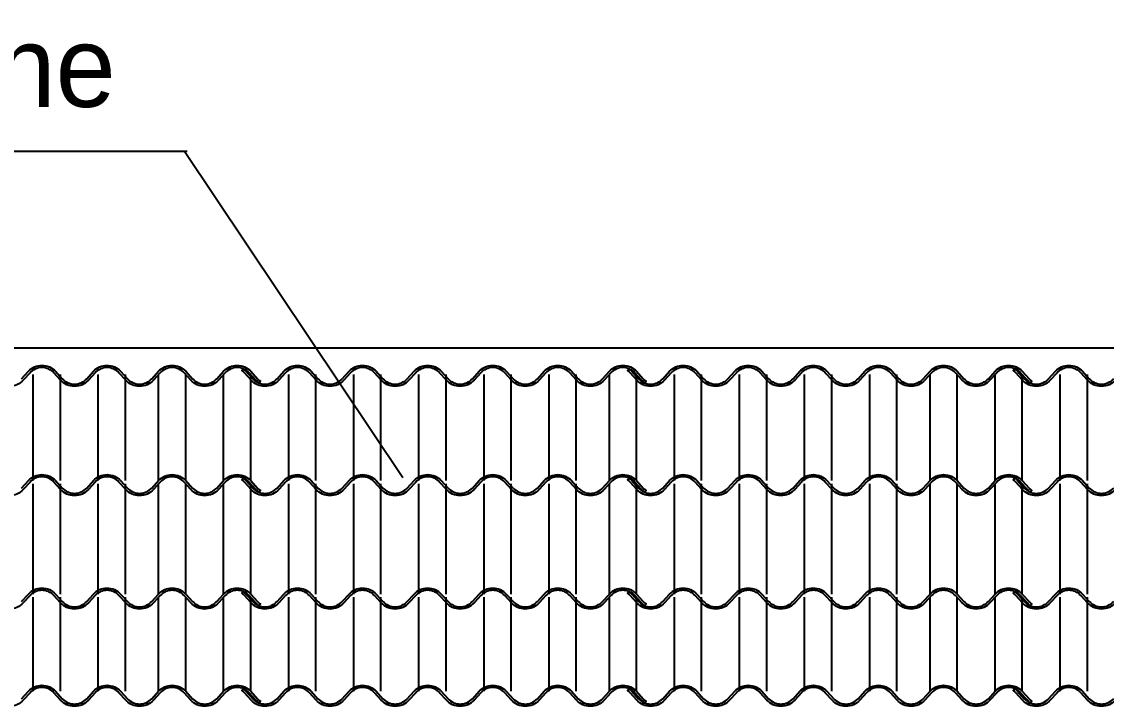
# Model space of a CAD drawing. Extents: x 2282.8 to 2294.5, y 7376.4 to 7380.1.
# Drawn here: x 2288.61 to 2291.559, y 7378.278 to 7380.14 of the extents above; entities that cross this region are included whole.
import ezdxf

# ---------------------------------------------------------------- set-up
doc = ezdxf.new("R2010")
doc.units = 0
doc.header["$MEASUREMENT"] = 0
doc.layers.add('fina', color=1, linetype='CONTINUOUS')
doc.layers.add('telhas', color=1, linetype='CONTINUOUS')
doc.styles.get("Standard").update_dxf_attribs({"font": 'stylu.ttf'})

msp = doc.modelspace()

# ---------------------------------------------------------------- linework, layer by layer
at = {"layer": 'fina'}
for p, q in [((2284.7158, 7379.7884), (2289.0597, 7379.7884)), ((2289.053, 7379.7884), (2289.6465, 7378.9006)), ((2294.4794, 7379.252), (2282.9186, 7379.252))]:
    msp.add_line(p, q, dxfattribs=at)
at = {"layer": 'telhas'}
for p, q in [((2288.6412, 7378.8922), (2288.6412, 7379.1805)), ((2288.715, 7378.8922), (2288.715, 7379.1805)), ((2288.8182, 7378.8922), (2288.8182, 7379.1805)), ((2288.892, 7378.8922), (2288.892, 7379.1805)), ((2288.982, 7378.8922), (2288.982, 7379.1805)), ((2289.0558, 7378.8922), (2289.0558, 7379.1805)), ((2289.159, 7378.8922), (2289.159, 7379.1805)), ((2289.2328, 7378.8922), (2289.2328, 7379.1805)), ((2289.336, 7378.8922), (2289.336, 7379.1805)), ((2289.4098, 7378.8922), (2289.4098, 7379.1805)), ((2289.513, 7378.8922), (2289.513, 7379.1805)), ((2289.5868, 7378.8922), (2289.5868, 7379.1805)), ((2289.69, 7378.8922), (2289.69, 7379.1805)), ((2289.7638, 7378.8922), (2289.7638, 7379.1805)), ((2289.867, 7378.8922), (2289.867, 7379.1805)), ((2289.9408, 7378.8922), (2289.9408, 7379.1805)), ((2290.044, 7378.8922), (2290.044, 7379.1805)), ((2290.1178, 7378.8922), (2290.1178, 7379.1805)), ((2290.2079, 7378.8922), (2290.2079, 7379.1805)), ((2290.2817, 7378.8922), (2290.2817, 7379.1805)), ((2290.3849, 7378.8922), (2290.3849, 7379.1805)), ((2290.4587, 7378.8922), (2290.4587, 7379.1805)), ((2290.5619, 7378.8922), (2290.5619, 7379.1805)), ((2290.6357, 7378.8922), (2290.6357, 7379.1805)), ((2290.7389, 7378.8922), (2290.7389, 7379.1805)), ((2290.8127, 7378.8922), (2290.8127, 7379.1805)), ((2290.9159, 7378.8922), (2290.9159, 7379.1805)), ((2290.9897, 7378.8922), (2290.9897, 7379.1805)), ((2291.0798, 7378.8922), (2291.0798, 7379.1805)), ((2291.1536, 7378.8922), (2291.1536, 7379.1805)), ((2291.2568, 7378.8922), (2291.2568, 7379.1805)), ((2291.3306, 7378.8922), (2291.3306, 7379.1805)), ((2291.4338, 7378.8922), (2291.4338, 7379.1805)), ((2291.5076, 7378.8922), (2291.5076, 7379.1805)), ((2288.6412, 7378.5837), (2288.6412, 7378.8833)), ((2288.715, 7378.5837), (2288.715, 7378.8833)), ((2288.8182, 7378.5837), (2288.8182, 7378.8833)), ((2288.892, 7378.5837), (2288.892, 7378.8833)), ((2288.982, 7378.5837), (2288.982, 7378.8833)), ((2289.0558, 7378.5837), (2289.0558, 7378.8833)), ((2289.159, 7378.5837), (2289.159, 7378.8833)), ((2289.2328, 7378.5837), (2289.2328, 7378.8833)), ((2289.336, 7378.5837), (2289.336, 7378.8833)), ((2289.4098, 7378.5837), (2289.4098, 7378.8833)), ((2289.513, 7378.5837), (2289.513, 7378.8833)), ((2289.5868, 7378.5837), (2289.5868, 7378.8833)), ((2289.69, 7378.5837), (2289.69, 7378.8833)), ((2289.7638, 7378.5837), (2289.7638, 7378.8833)), ((2289.867, 7378.5837), (2289.867, 7378.8833)), ((2289.9408, 7378.5837), (2289.9408, 7378.8833)), ((2290.044, 7378.5837), (2290.044, 7378.8833)), ((2290.1178, 7378.5837), (2290.1178, 7378.8833)), ((2290.2079, 7378.5837), (2290.2079, 7378.8833)), ((2290.2817, 7378.5837), (2290.2817, 7378.8833)), ((2290.3849, 7378.5837), (2290.3849, 7378.8833)), ((2290.4587, 7378.5837), (2290.4587, 7378.8833)), ((2290.5619, 7378.5837), (2290.5619, 7378.8833)), ((2290.6357, 7378.5837), (2290.6357, 7378.8833)), ((2290.7389, 7378.5837), (2290.7389, 7378.8833)), ((2290.8127, 7378.5837), (2290.8127, 7378.8833)), ((2290.9159, 7378.5837), (2290.9159, 7378.8833)), ((2290.9897, 7378.5837), (2290.9897, 7378.8833)), ((2291.0798, 7378.5837), (2291.0798, 7378.8833)), ((2291.1536, 7378.5837), (2291.1536, 7378.8833)), ((2291.2568, 7378.5837), (2291.2568, 7378.8833)), ((2291.3306, 7378.5837), (2291.3306, 7378.8833)), ((2291.4338, 7378.5837), (2291.4338, 7378.8833)), ((2291.5076, 7378.5837), (2291.5076, 7378.8833)), ((2288.6412, 7378.3192), (2288.6412, 7378.5748)), ((2288.715, 7378.3192), (2288.715, 7378.5748)), ((2288.8182, 7378.3192), (2288.8182, 7378.5748)), ((2288.892, 7378.3192), (2288.892, 7378.5748)), ((2288.982, 7378.3192), (2288.982, 7378.5748)), ((2289.0558, 7378.3192), (2289.0558, 7378.5748)), ((2289.159, 7378.3192), (2289.159, 7378.5748)), ((2289.2328, 7378.3192), (2289.2328, 7378.5748)), ((2289.336, 7378.3192), (2289.336, 7378.5748)), ((2289.4098, 7378.3192), (2289.4098, 7378.5748)), ((2289.513, 7378.3192), (2289.513, 7378.5748)), ((2289.5868, 7378.3192), (2289.5868, 7378.5748)), ((2289.69, 7378.3192), (2289.69, 7378.5748)), ((2289.7638, 7378.3192), (2289.7638, 7378.5748)), ((2289.867, 7378.3192), (2289.867, 7378.5748)), ((2289.9408, 7378.3192), (2289.9408, 7378.5748)), ((2290.044, 7378.3192), (2290.044, 7378.5748)), ((2290.1178, 7378.3192), (2290.1178, 7378.5748)), ((2290.2079, 7378.3192), (2290.2079, 7378.5748)), ((2290.2817, 7378.3192), (2290.2817, 7378.5748)), ((2290.3849, 7378.3192), (2290.3849, 7378.5748)), ((2290.4587, 7378.3192), (2290.4587, 7378.5748)), ((2290.5619, 7378.3192), (2290.5619, 7378.5748)), ((2290.6357, 7378.3192), (2290.6357, 7378.5748)), ((2290.7389, 7378.3192), (2290.7389, 7378.5748)), ((2290.8127, 7378.3192), (2290.8127, 7378.5748)), ((2290.9159, 7378.3192), (2290.9159, 7378.5748)), ((2290.9897, 7378.3192), (2290.9897, 7378.5748)), ((2291.0798, 7378.3192), (2291.0798, 7378.5748)), ((2291.1536, 7378.3192), (2291.1536, 7378.5748)), ((2291.2568, 7378.3192), (2291.2568, 7378.5748)), ((2291.3306, 7378.3192), (2291.3306, 7378.5748)), ((2291.4338, 7378.3192), (2291.4338, 7378.5748)), ((2291.5076, 7378.3192), (2291.5076, 7378.5748))]:
    msp.add_line(p, q, dxfattribs=at)
for points in [[(2288.6096, 7379.1692), (2288.628, 7379.1894, -0.210516), (2288.6649, 7379.2056, -0.210516), (2288.7018, 7379.1894), (2288.7202, 7379.1692, 0.210516), (2288.7534, 7379.1546, 0.210516), (2288.7866, 7379.1692), (2288.805, 7379.1894, -0.210516), (2288.8419, 7379.2056, -0.210516), (2288.8788, 7379.1894), (2288.8972, 7379.1692, 0.210516), (2288.9304, 7379.1546, 0.210516), (2288.9636, 7379.1692), (2288.982, 7379.1894, -0.210516), (2289.0189, 7379.2056, -0.210516), (2289.0558, 7379.1894), (2289.0742, 7379.1692, 0.210516), (2289.1074, 7379.1546, 0.210516), (2289.1406, 7379.1692), (2289.159, 7379.1894, -0.210516), (2289.1959, 7379.2056, -0.210516), (2289.2328, 7379.1894), (2289.2512, 7379.1692, 0.056934), (2289.2589, 7379.1625), (2289.2555, 7379.1576, -0.056934), (2289.2468, 7379.1652), (2289.2284, 7379.1853, 0.210516), (2289.1959, 7379.1996, 0.210516), (2289.1635, 7379.1853), (2289.1451, 7379.1652, -0.210516), (2289.1074, 7379.1486, -0.210516), (2289.0698, 7379.1652), (2289.0514, 7379.1853, 0.210516), (2289.0189, 7379.1996, 0.210516), (2288.9865, 7379.1853), (2288.9681, 7379.1652, -0.210516), (2288.9304, 7379.1486, -0.210516), (2288.8928, 7379.1652), (2288.8744, 7379.1853, 0.210516), (2288.8419, 7379.1996, 0.210516), (2288.8095, 7379.1853), (2288.7911, 7379.1652, -0.210516), (2288.7534, 7379.1486, -0.210516), (2288.7158, 7379.1652), (2288.6974, 7379.1853, 0.210516), (2288.6649, 7379.1996, 0.210516), (2288.6325, 7379.1853), (2288.6141, 7379.1652, -0.210516), (2288.5764, 7379.1486, -0.210516)], [(2291.5837, 7379.1652, -0.210516), (2291.546, 7379.1486, -0.210516), (2291.5084, 7379.1652), (2291.49, 7379.1853, 0.210516), (2291.4575, 7379.1996, 0.210516), (2291.4251, 7379.1853), (2291.4067, 7379.1652, -0.210516), (2291.369, 7379.1486, -0.210516), (2291.3314, 7379.1652), (2291.313, 7379.1853, 0.052993), (2291.306, 7379.1915), (2291.3095, 7379.1964, -0.052993), (2291.3174, 7379.1894), (2291.3358, 7379.1692, 0.210516), (2291.369, 7379.1546, 0.210516), (2291.4022, 7379.1692), (2291.4206, 7379.1894, -0.210516), (2291.4575, 7379.2056, -0.210516), (2291.4944, 7379.1894), (2291.5128, 7379.1692, 0.210516), (2291.546, 7379.1546, 0.210516), (2291.5792, 7379.1692)], [(2288.6096, 7378.8721), (2288.628, 7378.8922, -0.210516), (2288.6649, 7378.9085, -0.210516), (2288.7018, 7378.8922), (2288.7202, 7378.8721, 0.210516), (2288.7534, 7378.8575, 0.210516), (2288.7866, 7378.8721), (2288.805, 7378.8922, -0.210516), (2288.8419, 7378.9085, -0.210516), (2288.8788, 7378.8922), (2288.8972, 7378.8721, 0.210516), (2288.9304, 7378.8575, 0.210516), (2288.9636, 7378.8721), (2288.982, 7378.8922, -0.210516), (2289.0189, 7378.9085, -0.210516), (2289.0558, 7378.8922), (2289.0742, 7378.8721, 0.210516), (2289.1074, 7378.8575, 0.210516), (2289.1406, 7378.8721), (2289.159, 7378.8922, -0.210516), (2289.1959, 7378.9085, -0.210516), (2289.2328, 7378.8922), (2289.2512, 7378.8721, 0.056934), (2289.2589, 7378.8654), (2289.2555, 7378.8604, -0.056934), (2289.2468, 7378.868), (2289.2284, 7378.8882, 0.210516), (2289.1959, 7378.9025, 0.210516), (2289.1635, 7378.8882), (2289.1451, 7378.868, -0.210516), (2289.1074, 7378.8515, -0.210516), (2289.0698, 7378.868), (2289.0514, 7378.8882, 0.210516), (2289.0189, 7378.9025, 0.210516), (2288.9865, 7378.8882), (2288.9681, 7378.868, -0.210516), (2288.9304, 7378.8515, -0.210516), (2288.8928, 7378.868), (2288.8744, 7378.8882, 0.210516), (2288.8419, 7378.9025, 0.210516), (2288.8095, 7378.8882), (2288.7911, 7378.868, -0.210516), (2288.7534, 7378.8515, -0.210516), (2288.7158, 7378.868), (2288.6974, 7378.8882, 0.210516), (2288.6649, 7378.9025, 0.210516), (2288.6325, 7378.8882), (2288.6141, 7378.868, -0.210516), (2288.5764, 7378.8515, -0.210516)], [(2291.5837, 7378.868, -0.210516), (2291.546, 7378.8515, -0.210516), (2291.5084, 7378.868), (2291.49, 7378.8882, 0.210516), (2291.4575, 7378.9025, 0.210516), (2291.4251, 7378.8882), (2291.4067, 7378.868, -0.210516), (2291.369, 7378.8515, -0.210516), (2291.3314, 7378.868), (2291.313, 7378.8882, 0.052993), (2291.306, 7378.8943), (2291.3095, 7378.8992, -0.052993), (2291.3174, 7378.8922), (2291.3358, 7378.8721, 0.210516), (2291.369, 7378.8575, 0.210516), (2291.4022, 7378.8721), (2291.4206, 7378.8922, -0.210516), (2291.4575, 7378.9085, -0.210516), (2291.4944, 7378.8922), (2291.5128, 7378.8721, 0.210516), (2291.546, 7378.8575, 0.210516), (2291.5792, 7378.8721)], [(2288.6096, 7378.5636), (2288.628, 7378.5837, -0.210516), (2288.6649, 7378.6, -0.210516), (2288.7018, 7378.5837), (2288.7202, 7378.5636, 0.210516), (2288.7534, 7378.549, 0.210516), (2288.7866, 7378.5636), (2288.805, 7378.5837, -0.210516), (2288.8419, 7378.6, -0.210516), (2288.8788, 7378.5837), (2288.8972, 7378.5636, 0.210516), (2288.9304, 7378.549, 0.210516), (2288.9636, 7378.5636), (2288.982, 7378.5837, -0.210516), (2289.0189, 7378.6, -0.210516), (2289.0558, 7378.5837), (2289.0742, 7378.5636, 0.210516), (2289.1074, 7378.549, 0.210516), (2289.1406, 7378.5636), (2289.159, 7378.5837, -0.210516), (2289.1959, 7378.6, -0.210516), (2289.2328, 7378.5837), (2289.2512, 7378.5636, 0.056934), (2289.2589, 7378.5569), (2289.2555, 7378.552, -0.056934), (2289.2468, 7378.5596), (2289.2284, 7378.5797, 0.210516), (2289.1959, 7378.594, 0.210516), (2289.1635, 7378.5797), (2289.1451, 7378.5596, -0.210516), (2289.1074, 7378.543, -0.210516), (2289.0698, 7378.5596), (2289.0514, 7378.5797, 0.210516), (2289.0189, 7378.594, 0.210516), (2288.9865, 7378.5797), (2288.9681, 7378.5596, -0.210516), (2288.9304, 7378.543, -0.210516), (2288.8928, 7378.5596), (2288.8744, 7378.5797, 0.210516), (2288.8419, 7378.594, 0.210516), (2288.8095, 7378.5797), (2288.7911, 7378.5596, -0.210516), (2288.7534, 7378.543, -0.210516), (2288.7158, 7378.5596), (2288.6974, 7378.5797, 0.210516), (2288.6649, 7378.594, 0.210516), (2288.6325, 7378.5797), (2288.6141, 7378.5596, -0.210516), (2288.5764, 7378.543, -0.210516)], [(2291.5837, 7378.5596, -0.210516), (2291.546, 7378.543, -0.210516), (2291.5084, 7378.5596), (2291.49, 7378.5797, 0.210516), (2291.4575, 7378.594, 0.210516), (2291.4251, 7378.5797), (2291.4067, 7378.5596, -0.210516), (2291.369, 7378.543, -0.210516), (2291.3314, 7378.5596), (2291.313, 7378.5797, 0.052993), (2291.306, 7378.5858), (2291.3095, 7378.5907, -0.052993), (2291.3174, 7378.5837), (2291.3358, 7378.5636, 0.210516), (2291.369, 7378.549, 0.210516), (2291.4022, 7378.5636), (2291.4206, 7378.5837, -0.210516), (2291.4575, 7378.6, -0.210516), (2291.4944, 7378.5837), (2291.5128, 7378.5636, 0.210516), (2291.546, 7378.549, 0.210516), (2291.5792, 7378.5636)], [(2288.6096, 7378.2991), (2288.628, 7378.3192, -0.210516), (2288.6649, 7378.3355, -0.210516), (2288.7018, 7378.3192), (2288.7202, 7378.2991, 0.210516), (2288.7534, 7378.2845, 0.210516), (2288.7866, 7378.2991), (2288.805, 7378.3192, -0.210516), (2288.8419, 7378.3355, -0.210516), (2288.8788, 7378.3192), (2288.8972, 7378.2991, 0.210516), (2288.9304, 7378.2845, 0.210516), (2288.9636, 7378.2991), (2288.982, 7378.3192, -0.210516), (2289.0189, 7378.3355, -0.210516), (2289.0558, 7378.3192), (2289.0742, 7378.2991, 0.210516), (2289.1074, 7378.2845, 0.210516), (2289.1406, 7378.2991), (2289.159, 7378.3192, -0.210516), (2289.1959, 7378.3355, -0.210516), (2289.2328, 7378.3192), (2289.2512, 7378.2991, 0.056934), (2289.2589, 7378.2924), (2289.2555, 7378.2874, -0.056934), (2289.2468, 7378.295), (2289.2284, 7378.3152, 0.210516), (2289.1959, 7378.3295, 0.210516), (2289.1635, 7378.3152), (2289.1451, 7378.295, -0.210516), (2289.1074, 7378.2785, -0.210516), (2289.0698, 7378.295), (2289.0514, 7378.3152, 0.210516), (2289.0189, 7378.3295, 0.210516), (2288.9865, 7378.3152), (2288.9681, 7378.295, -0.210516), (2288.9304, 7378.2785, -0.210516), (2288.8928, 7378.295), (2288.8744, 7378.3152, 0.210516), (2288.8419, 7378.3295, 0.210516), (2288.8095, 7378.3152), (2288.7911, 7378.295, -0.210516), (2288.7534, 7378.2785, -0.210516), (2288.7158, 7378.295), (2288.6974, 7378.3152, 0.210516), (2288.6649, 7378.3295, 0.210516), (2288.6325, 7378.3152), (2288.6141, 7378.295, -0.210516), (2288.5764, 7378.2785, -0.210516)], [(2291.5837, 7378.295, -0.210516), (2291.546, 7378.2785, -0.210516), (2291.5084, 7378.295), (2291.49, 7378.3152, 0.210516), (2291.4575, 7378.3295, 0.210516), (2291.4251, 7378.3152), (2291.4067, 7378.295, -0.210516), (2291.369, 7378.2785, -0.210516), (2291.3314, 7378.295), (2291.313, 7378.3152, 0.052993), (2291.306, 7378.3213), (2291.3095, 7378.3262, -0.052993), (2291.3174, 7378.3192), (2291.3358, 7378.2991, 0.210516), (2291.369, 7378.2845, 0.210516), (2291.4022, 7378.2991), (2291.4206, 7378.3192, -0.210516), (2291.4575, 7378.3355, -0.210516), (2291.4944, 7378.3192), (2291.5128, 7378.2991, 0.210516), (2291.546, 7378.2845, 0.210516), (2291.5792, 7378.2991)]]:
    msp.add_lwpolyline(points, format="xyb", dxfattribs=at)
for points in [[(2290.2957, 7379.1652), (2290.2773, 7379.1853, 0.210516), (2290.2448, 7379.1996, 0.210516), (2290.2123, 7379.1853), (2290.1939, 7379.1652, -0.210516), (2290.1563, 7379.1486, -0.210516), (2290.1187, 7379.1652), (2290.1003, 7379.1853, 0.210516), (2290.0678, 7379.1996, 0.210516), (2290.0353, 7379.1853), (2290.0169, 7379.1652, -0.210516), (2289.9793, 7379.1486, -0.210516), (2289.9417, 7379.1652), (2289.9233, 7379.1853, 0.210516), (2289.8908, 7379.1996, 0.210516), (2289.8583, 7379.1853), (2289.8399, 7379.1652, -0.210516), (2289.8023, 7379.1486, -0.210516), (2289.7647, 7379.1652), (2289.7463, 7379.1853, 0.210516), (2289.7138, 7379.1996, 0.210516), (2289.6813, 7379.1853), (2289.6629, 7379.1652, -0.210516), (2289.6253, 7379.1486, -0.210516), (2289.5877, 7379.1652), (2289.5693, 7379.1853, 0.210516), (2289.5368, 7379.1996, 0.210516), (2289.5043, 7379.1853), (2289.4859, 7379.1652, -0.210516), (2289.4483, 7379.1486, -0.210516), (2289.4107, 7379.1652), (2289.3923, 7379.1853, 0.210516), (2289.3598, 7379.1996, 0.210516), (2289.3273, 7379.1853), (2289.3089, 7379.1652, -0.210516), (2289.2713, 7379.1486, -0.210516), (2289.2337, 7379.1652), (2289.2153, 7379.1853, 0.052993), (2289.2083, 7379.1915), (2289.2118, 7379.1964, -0.052993), (2289.2197, 7379.1894), (2289.2381, 7379.1692, 0.210516), (2289.2713, 7379.1546, 0.210516), (2289.3045, 7379.1692), (2289.3229, 7379.1894, -0.210516), (2289.3598, 7379.2056, -0.210516), (2289.3967, 7379.1894), (2289.4151, 7379.1692, 0.210516), (2289.4483, 7379.1546, 0.210516), (2289.4815, 7379.1692), (2289.4999, 7379.1894, -0.210516), (2289.5368, 7379.2056, -0.210516), (2289.5737, 7379.1894), (2289.5921, 7379.1692, 0.210516), (2289.6253, 7379.1546, 0.210516), (2289.6585, 7379.1692), (2289.6769, 7379.1894, -0.210516), (2289.7138, 7379.2056, -0.210516), (2289.7507, 7379.1894), (2289.7691, 7379.1692, 0.210516), (2289.8023, 7379.1546, 0.210516), (2289.8355, 7379.1692), (2289.8539, 7379.1894, -0.210516), (2289.8908, 7379.2056, -0.210516), (2289.9277, 7379.1894), (2289.9461, 7379.1692, 0.210516), (2289.9793, 7379.1546, 0.210516), (2290.0125, 7379.1692), (2290.0309, 7379.1894, -0.210516), (2290.0678, 7379.2056, -0.210516), (2290.1047, 7379.1894), (2290.1231, 7379.1692, 0.210516), (2290.1563, 7379.1546, 0.210516), (2290.1895, 7379.1692), (2290.2079, 7379.1894, -0.210516), (2290.2448, 7379.2056, -0.210516), (2290.2817, 7379.1894), (2290.3001, 7379.1692, 0.056934), (2290.3078, 7379.1625), (2290.3044, 7379.1576, -0.056934)], [(2291.3445, 7379.1652), (2291.3261, 7379.1853, 0.210516), (2291.2937, 7379.1996, 0.210516), (2291.2612, 7379.1853), (2291.2428, 7379.1652, -0.210516), (2291.2052, 7379.1486, -0.210516), (2291.1675, 7379.1652), (2291.1491, 7379.1853, 0.210516), (2291.1167, 7379.1996, 0.210516), (2291.0842, 7379.1853), (2291.0658, 7379.1652, -0.210516), (2291.0282, 7379.1486, -0.210516), (2290.9905, 7379.1652), (2290.9721, 7379.1853, 0.210516), (2290.9397, 7379.1996, 0.210516), (2290.9072, 7379.1853), (2290.8888, 7379.1652, -0.210516), (2290.8512, 7379.1486, -0.210516), (2290.8135, 7379.1652), (2290.7951, 7379.1853, 0.210516), (2290.7627, 7379.1996, 0.210516), (2290.7302, 7379.1853), (2290.7118, 7379.1652, -0.210516), (2290.6742, 7379.1486, -0.210516), (2290.6365, 7379.1652), (2290.6181, 7379.1853, 0.210516), (2290.5857, 7379.1996, 0.210516), (2290.5532, 7379.1853), (2290.5348, 7379.1652, -0.210516), (2290.4972, 7379.1486, -0.210516), (2290.4595, 7379.1652), (2290.4411, 7379.1853, 0.210516), (2290.4087, 7379.1996, 0.210516), (2290.3762, 7379.1853), (2290.3578, 7379.1652, -0.210516), (2290.3202, 7379.1486, -0.210516), (2290.2825, 7379.1652), (2290.2641, 7379.1853, 0.052993), (2290.2572, 7379.1915), (2290.2606, 7379.1964, -0.052993), (2290.2686, 7379.1894), (2290.287, 7379.1692, 0.210516), (2290.3202, 7379.1546, 0.210516), (2290.3534, 7379.1692), (2290.3718, 7379.1894, -0.210516), (2290.4087, 7379.2056, -0.210516), (2290.4456, 7379.1894), (2290.464, 7379.1692, 0.210516), (2290.4972, 7379.1546, 0.210516), (2290.5304, 7379.1692), (2290.5488, 7379.1894, -0.210516), (2290.5857, 7379.2056, -0.210516), (2290.6226, 7379.1894), (2290.641, 7379.1692, 0.210516), (2290.6742, 7379.1546, 0.210516), (2290.7074, 7379.1692), (2290.7258, 7379.1894, -0.210516), (2290.7627, 7379.2056, -0.210516), (2290.7996, 7379.1894), (2290.818, 7379.1692, 0.210516), (2290.8512, 7379.1546, 0.210516), (2290.8844, 7379.1692), (2290.9028, 7379.1894, -0.210516), (2290.9397, 7379.2056, -0.210516), (2290.9766, 7379.1894), (2290.995, 7379.1692, 0.210516), (2291.0282, 7379.1546, 0.210516), (2291.0614, 7379.1692), (2291.0798, 7379.1894, -0.210516), (2291.1167, 7379.2056, -0.210516), (2291.1536, 7379.1894), (2291.172, 7379.1692, 0.210516), (2291.2052, 7379.1546, 0.210516), (2291.2384, 7379.1692), (2291.2568, 7379.1894, -0.210516), (2291.2937, 7379.2056, -0.210516), (2291.3306, 7379.1894), (2291.349, 7379.1692, 0.056934), (2291.3567, 7379.1625), (2291.3533, 7379.1576, -0.056934)], [(2290.2957, 7378.868), (2290.2773, 7378.8882, 0.210516), (2290.2448, 7378.9025, 0.210516), (2290.2123, 7378.8882), (2290.1939, 7378.868, -0.210516), (2290.1563, 7378.8515, -0.210516), (2290.1187, 7378.868), (2290.1003, 7378.8882, 0.210516), (2290.0678, 7378.9025, 0.210516), (2290.0353, 7378.8882), (2290.0169, 7378.868, -0.210516), (2289.9793, 7378.8515, -0.210516), (2289.9417, 7378.868), (2289.9233, 7378.8882, 0.210516), (2289.8908, 7378.9025, 0.210516), (2289.8583, 7378.8882), (2289.8399, 7378.868, -0.210516), (2289.8023, 7378.8515, -0.210516), (2289.7647, 7378.868), (2289.7463, 7378.8882, 0.210516), (2289.7138, 7378.9025, 0.210516), (2289.6813, 7378.8882), (2289.6629, 7378.868, -0.210516), (2289.6253, 7378.8515, -0.210516), (2289.5877, 7378.868), (2289.5693, 7378.8882, 0.210516), (2289.5368, 7378.9025, 0.210516), (2289.5043, 7378.8882), (2289.4859, 7378.868, -0.210516), (2289.4483, 7378.8515, -0.210516), (2289.4107, 7378.868), (2289.3923, 7378.8882, 0.210516), (2289.3598, 7378.9025, 0.210516), (2289.3273, 7378.8882), (2289.3089, 7378.868, -0.210516), (2289.2713, 7378.8515, -0.210516), (2289.2337, 7378.868), (2289.2153, 7378.8882, 0.052993), (2289.2083, 7378.8943), (2289.2118, 7378.8992, -0.052993), (2289.2197, 7378.8922), (2289.2381, 7378.8721, 0.210516), (2289.2713, 7378.8575, 0.210516), (2289.3045, 7378.8721), (2289.3229, 7378.8922, -0.210516), (2289.3598, 7378.9085, -0.210516), (2289.3967, 7378.8922), (2289.4151, 7378.8721, 0.210516), (2289.4483, 7378.8575, 0.210516), (2289.4815, 7378.8721), (2289.4999, 7378.8922, -0.210516), (2289.5368, 7378.9085, -0.210516), (2289.5737, 7378.8922), (2289.5921, 7378.8721, 0.210516), (2289.6253, 7378.8575, 0.210516), (2289.6585, 7378.8721), (2289.6769, 7378.8922, -0.210516), (2289.7138, 7378.9085, -0.210516), (2289.7507, 7378.8922), (2289.7691, 7378.8721, 0.210516), (2289.8023, 7378.8575, 0.210516), (2289.8355, 7378.8721), (2289.8539, 7378.8922, -0.210516), (2289.8908, 7378.9085, -0.210516), (2289.9277, 7378.8922), (2289.9461, 7378.8721, 0.210516), (2289.9793, 7378.8575, 0.210516), (2290.0125, 7378.8721), (2290.0309, 7378.8922, -0.210516), (2290.0678, 7378.9085, -0.210516), (2290.1047, 7378.8922), (2290.1231, 7378.8721, 0.210516), (2290.1563, 7378.8575, 0.210516), (2290.1895, 7378.8721), (2290.2079, 7378.8922, -0.210516), (2290.2448, 7378.9085, -0.210516), (2290.2817, 7378.8922), (2290.3001, 7378.8721, 0.056934), (2290.3078, 7378.8654), (2290.3044, 7378.8604, -0.056934)], [(2291.3445, 7378.868), (2291.3261, 7378.8882, 0.210516), (2291.2937, 7378.9025, 0.210516), (2291.2612, 7378.8882), (2291.2428, 7378.868, -0.210516), (2291.2052, 7378.8515, -0.210516), (2291.1675, 7378.868), (2291.1491, 7378.8882, 0.210516), (2291.1167, 7378.9025, 0.210516), (2291.0842, 7378.8882), (2291.0658, 7378.868, -0.210516), (2291.0282, 7378.8515, -0.210516), (2290.9905, 7378.868), (2290.9721, 7378.8882, 0.210516), (2290.9397, 7378.9025, 0.210516), (2290.9072, 7378.8882), (2290.8888, 7378.868, -0.210516), (2290.8512, 7378.8515, -0.210516), (2290.8135, 7378.868), (2290.7951, 7378.8882, 0.210516), (2290.7627, 7378.9025, 0.210516), (2290.7302, 7378.8882), (2290.7118, 7378.868, -0.210516), (2290.6742, 7378.8515, -0.210516), (2290.6365, 7378.868), (2290.6181, 7378.8882, 0.210516), (2290.5857, 7378.9025, 0.210516), (2290.5532, 7378.8882), (2290.5348, 7378.868, -0.210516), (2290.4972, 7378.8515, -0.210516), (2290.4595, 7378.868), (2290.4411, 7378.8882, 0.210516), (2290.4087, 7378.9025, 0.210516), (2290.3762, 7378.8882), (2290.3578, 7378.868, -0.210516), (2290.3202, 7378.8515, -0.210516), (2290.2825, 7378.868), (2290.2641, 7378.8882, 0.052993), (2290.2572, 7378.8943), (2290.2606, 7378.8992, -0.052993), (2290.2686, 7378.8922), (2290.287, 7378.8721, 0.210516), (2290.3202, 7378.8575, 0.210516), (2290.3534, 7378.8721), (2290.3718, 7378.8922, -0.210516), (2290.4087, 7378.9085, -0.210516), (2290.4456, 7378.8922), (2290.464, 7378.8721, 0.210516), (2290.4972, 7378.8575, 0.210516), (2290.5304, 7378.8721), (2290.5488, 7378.8922, -0.210516), (2290.5857, 7378.9085, -0.210516), (2290.6226, 7378.8922), (2290.641, 7378.8721, 0.210516), (2290.6742, 7378.8575, 0.210516), (2290.7074, 7378.8721), (2290.7258, 7378.8922, -0.210516), (2290.7627, 7378.9085, -0.210516), (2290.7996, 7378.8922), (2290.818, 7378.8721, 0.210516), (2290.8512, 7378.8575, 0.210516), (2290.8844, 7378.8721), (2290.9028, 7378.8922, -0.210516), (2290.9397, 7378.9085, -0.210516), (2290.9766, 7378.8922), (2290.995, 7378.8721, 0.210516), (2291.0282, 7378.8575, 0.210516), (2291.0614, 7378.8721), (2291.0798, 7378.8922, -0.210516), (2291.1167, 7378.9085, -0.210516), (2291.1536, 7378.8922), (2291.172, 7378.8721, 0.210516), (2291.2052, 7378.8575, 0.210516), (2291.2384, 7378.8721), (2291.2568, 7378.8922, -0.210516), (2291.2937, 7378.9085, -0.210516), (2291.3306, 7378.8922), (2291.349, 7378.8721, 0.056934), (2291.3567, 7378.8654), (2291.3533, 7378.8604, -0.056934)], [(2290.2957, 7378.5596), (2290.2773, 7378.5797, 0.210516), (2290.2448, 7378.594, 0.210516), (2290.2123, 7378.5797), (2290.1939, 7378.5596, -0.210516), (2290.1563, 7378.543, -0.210516), (2290.1187, 7378.5596), (2290.1003, 7378.5797, 0.210516), (2290.0678, 7378.594, 0.210516), (2290.0353, 7378.5797), (2290.0169, 7378.5596, -0.210516), (2289.9793, 7378.543, -0.210516), (2289.9417, 7378.5596), (2289.9233, 7378.5797, 0.210516), (2289.8908, 7378.594, 0.210516), (2289.8583, 7378.5797), (2289.8399, 7378.5596, -0.210516), (2289.8023, 7378.543, -0.210516), (2289.7647, 7378.5596), (2289.7463, 7378.5797, 0.210516), (2289.7138, 7378.594, 0.210516), (2289.6813, 7378.5797), (2289.6629, 7378.5596, -0.210516), (2289.6253, 7378.543, -0.210516), (2289.5877, 7378.5596), (2289.5693, 7378.5797, 0.210516), (2289.5368, 7378.594, 0.210516), (2289.5043, 7378.5797), (2289.4859, 7378.5596, -0.210516), (2289.4483, 7378.543, -0.210516), (2289.4107, 7378.5596), (2289.3923, 7378.5797, 0.210516), (2289.3598, 7378.594, 0.210516), (2289.3273, 7378.5797), (2289.3089, 7378.5596, -0.210516), (2289.2713, 7378.543, -0.210516), (2289.2337, 7378.5596), (2289.2153, 7378.5797, 0.052993), (2289.2083, 7378.5858), (2289.2118, 7378.5907, -0.052993), (2289.2197, 7378.5837), (2289.2381, 7378.5636, 0.210516), (2289.2713, 7378.549, 0.210516), (2289.3045, 7378.5636), (2289.3229, 7378.5837, -0.210516), (2289.3598, 7378.6, -0.210516), (2289.3967, 7378.5837), (2289.4151, 7378.5636, 0.210516), (2289.4483, 7378.549, 0.210516), (2289.4815, 7378.5636), (2289.4999, 7378.5837, -0.210516), (2289.5368, 7378.6, -0.210516), (2289.5737, 7378.5837), (2289.5921, 7378.5636, 0.210516), (2289.6253, 7378.549, 0.210516), (2289.6585, 7378.5636), (2289.6769, 7378.5837, -0.210516), (2289.7138, 7378.6, -0.210516), (2289.7507, 7378.5837), (2289.7691, 7378.5636, 0.210516), (2289.8023, 7378.549, 0.210516), (2289.8355, 7378.5636), (2289.8539, 7378.5837, -0.210516), (2289.8908, 7378.6, -0.210516), (2289.9277, 7378.5837), (2289.9461, 7378.5636, 0.210516), (2289.9793, 7378.549, 0.210516), (2290.0125, 7378.5636), (2290.0309, 7378.5837, -0.210516), (2290.0678, 7378.6, -0.210516), (2290.1047, 7378.5837), (2290.1231, 7378.5636, 0.210516), (2290.1563, 7378.549, 0.210516), (2290.1895, 7378.5636), (2290.2079, 7378.5837, -0.210516), (2290.2448, 7378.6, -0.210516), (2290.2817, 7378.5837), (2290.3001, 7378.5636, 0.056934), (2290.3078, 7378.5569), (2290.3044, 7378.552, -0.056934)], [(2291.3445, 7378.5596), (2291.3261, 7378.5797, 0.210516), (2291.2937, 7378.594, 0.210516), (2291.2612, 7378.5797), (2291.2428, 7378.5596, -0.210516), (2291.2052, 7378.543, -0.210516), (2291.1675, 7378.5596), (2291.1491, 7378.5797, 0.210516), (2291.1167, 7378.594, 0.210516), (2291.0842, 7378.5797), (2291.0658, 7378.5596, -0.210516), (2291.0282, 7378.543, -0.210516), (2290.9905, 7378.5596), (2290.9721, 7378.5797, 0.210516), (2290.9397, 7378.594, 0.210516), (2290.9072, 7378.5797), (2290.8888, 7378.5596, -0.210516), (2290.8512, 7378.543, -0.210516), (2290.8135, 7378.5596), (2290.7951, 7378.5797, 0.210516), (2290.7627, 7378.594, 0.210516), (2290.7302, 7378.5797), (2290.7118, 7378.5596, -0.210516), (2290.6742, 7378.543, -0.210516), (2290.6365, 7378.5596), (2290.6181, 7378.5797, 0.210516), (2290.5857, 7378.594, 0.210516), (2290.5532, 7378.5797), (2290.5348, 7378.5596, -0.210516), (2290.4972, 7378.543, -0.210516), (2290.4595, 7378.5596), (2290.4411, 7378.5797, 0.210516), (2290.4087, 7378.594, 0.210516), (2290.3762, 7378.5797), (2290.3578, 7378.5596, -0.210516), (2290.3202, 7378.543, -0.210516), (2290.2825, 7378.5596), (2290.2641, 7378.5797, 0.052993), (2290.2572, 7378.5858), (2290.2606, 7378.5907, -0.052993), (2290.2686, 7378.5837), (2290.287, 7378.5636, 0.210516), (2290.3202, 7378.549, 0.210516), (2290.3534, 7378.5636), (2290.3718, 7378.5837, -0.210516), (2290.4087, 7378.6, -0.210516), (2290.4456, 7378.5837), (2290.464, 7378.5636, 0.210516), (2290.4972, 7378.549, 0.210516), (2290.5304, 7378.5636), (2290.5488, 7378.5837, -0.210516), (2290.5857, 7378.6, -0.210516), (2290.6226, 7378.5837), (2290.641, 7378.5636, 0.210516), (2290.6742, 7378.549, 0.210516), (2290.7074, 7378.5636), (2290.7258, 7378.5837, -0.210516), (2290.7627, 7378.6, -0.210516), (2290.7996, 7378.5837), (2290.818, 7378.5636, 0.210516), (2290.8512, 7378.549, 0.210516), (2290.8844, 7378.5636), (2290.9028, 7378.5837, -0.210516), (2290.9397, 7378.6, -0.210516), (2290.9766, 7378.5837), (2290.995, 7378.5636, 0.210516), (2291.0282, 7378.549, 0.210516), (2291.0614, 7378.5636), (2291.0798, 7378.5837, -0.210516), (2291.1167, 7378.6, -0.210516), (2291.1536, 7378.5837), (2291.172, 7378.5636, 0.210516), (2291.2052, 7378.549, 0.210516), (2291.2384, 7378.5636), (2291.2568, 7378.5837, -0.210516), (2291.2937, 7378.6, -0.210516), (2291.3306, 7378.5837), (2291.349, 7378.5636, 0.056934), (2291.3567, 7378.5569), (2291.3533, 7378.552, -0.056934)], [(2290.2957, 7378.295), (2290.2773, 7378.3152, 0.210516), (2290.2448, 7378.3295, 0.210516), (2290.2123, 7378.3152), (2290.1939, 7378.295, -0.210516), (2290.1563, 7378.2785, -0.210516), (2290.1187, 7378.295), (2290.1003, 7378.3152, 0.210516), (2290.0678, 7378.3295, 0.210516), (2290.0353, 7378.3152), (2290.0169, 7378.295, -0.210516), (2289.9793, 7378.2785, -0.210516), (2289.9417, 7378.295), (2289.9233, 7378.3152, 0.210516), (2289.8908, 7378.3295, 0.210516), (2289.8583, 7378.3152), (2289.8399, 7378.295, -0.210516), (2289.8023, 7378.2785, -0.210516), (2289.7647, 7378.295), (2289.7463, 7378.3152, 0.210516), (2289.7138, 7378.3295, 0.210516), (2289.6813, 7378.3152), (2289.6629, 7378.295, -0.210516), (2289.6253, 7378.2785, -0.210516), (2289.5877, 7378.295), (2289.5693, 7378.3152, 0.210516), (2289.5368, 7378.3295, 0.210516), (2289.5043, 7378.3152), (2289.4859, 7378.295, -0.210516), (2289.4483, 7378.2785, -0.210516), (2289.4107, 7378.295), (2289.3923, 7378.3152, 0.210516), (2289.3598, 7378.3295, 0.210516), (2289.3273, 7378.3152), (2289.3089, 7378.295, -0.210516), (2289.2713, 7378.2785, -0.210516), (2289.2337, 7378.295), (2289.2153, 7378.3152, 0.052993), (2289.2083, 7378.3213), (2289.2118, 7378.3262, -0.052993), (2289.2197, 7378.3192), (2289.2381, 7378.2991, 0.210516), (2289.2713, 7378.2845, 0.210516), (2289.3045, 7378.2991), (2289.3229, 7378.3192, -0.210516), (2289.3598, 7378.3355, -0.210516), (2289.3967, 7378.3192), (2289.4151, 7378.2991, 0.210516), (2289.4483, 7378.2845, 0.210516), (2289.4815, 7378.2991), (2289.4999, 7378.3192, -0.210516), (2289.5368, 7378.3355, -0.210516), (2289.5737, 7378.3192), (2289.5921, 7378.2991, 0.210516), (2289.6253, 7378.2845, 0.210516), (2289.6585, 7378.2991), (2289.6769, 7378.3192, -0.210516), (2289.7138, 7378.3355, -0.210516), (2289.7507, 7378.3192), (2289.7691, 7378.2991, 0.210516), (2289.8023, 7378.2845, 0.210516), (2289.8355, 7378.2991), (2289.8539, 7378.3192, -0.210516), (2289.8908, 7378.3355, -0.210516), (2289.9277, 7378.3192), (2289.9461, 7378.2991, 0.210516), (2289.9793, 7378.2845, 0.210516), (2290.0125, 7378.2991), (2290.0309, 7378.3192, -0.210516), (2290.0678, 7378.3355, -0.210516), (2290.1047, 7378.3192), (2290.1231, 7378.2991, 0.210516), (2290.1563, 7378.2845, 0.210516), (2290.1895, 7378.2991), (2290.2079, 7378.3192, -0.210516), (2290.2448, 7378.3355, -0.210516), (2290.2817, 7378.3192), (2290.3001, 7378.2991, 0.056934), (2290.3078, 7378.2924), (2290.3044, 7378.2874, -0.056934)], [(2291.3445, 7378.295), (2291.3261, 7378.3152, 0.210516), (2291.2937, 7378.3295, 0.210516), (2291.2612, 7378.3152), (2291.2428, 7378.295, -0.210516), (2291.2052, 7378.2785, -0.210516), (2291.1675, 7378.295), (2291.1491, 7378.3152, 0.210516), (2291.1167, 7378.3295, 0.210516), (2291.0842, 7378.3152), (2291.0658, 7378.295, -0.210516), (2291.0282, 7378.2785, -0.210516), (2290.9905, 7378.295), (2290.9721, 7378.3152, 0.210516), (2290.9397, 7378.3295, 0.210516), (2290.9072, 7378.3152), (2290.8888, 7378.295, -0.210516), (2290.8512, 7378.2785, -0.210516), (2290.8135, 7378.295), (2290.7951, 7378.3152, 0.210516), (2290.7627, 7378.3295, 0.210516), (2290.7302, 7378.3152), (2290.7118, 7378.295, -0.210516), (2290.6742, 7378.2785, -0.210516), (2290.6365, 7378.295), (2290.6181, 7378.3152, 0.210516), (2290.5857, 7378.3295, 0.210516), (2290.5532, 7378.3152), (2290.5348, 7378.295, -0.210516), (2290.4972, 7378.2785, -0.210516), (2290.4595, 7378.295), (2290.4411, 7378.3152, 0.210516), (2290.4087, 7378.3295, 0.210516), (2290.3762, 7378.3152), (2290.3578, 7378.295, -0.210516), (2290.3202, 7378.2785, -0.210516), (2290.2825, 7378.295), (2290.2641, 7378.3152, 0.052993), (2290.2572, 7378.3213), (2290.2606, 7378.3262, -0.052993), (2290.2686, 7378.3192), (2290.287, 7378.2991, 0.210516), (2290.3202, 7378.2845, 0.210516), (2290.3534, 7378.2991), (2290.3718, 7378.3192, -0.210516), (2290.4087, 7378.3355, -0.210516), (2290.4456, 7378.3192), (2290.464, 7378.2991, 0.210516), (2290.4972, 7378.2845, 0.210516), (2290.5304, 7378.2991), (2290.5488, 7378.3192, -0.210516), (2290.5857, 7378.3355, -0.210516), (2290.6226, 7378.3192), (2290.641, 7378.2991, 0.210516), (2290.6742, 7378.2845, 0.210516), (2290.7074, 7378.2991), (2290.7258, 7378.3192, -0.210516), (2290.7627, 7378.3355, -0.210516), (2290.7996, 7378.3192), (2290.818, 7378.2991, 0.210516), (2290.8512, 7378.2845, 0.210516), (2290.8844, 7378.2991), (2290.9028, 7378.3192, -0.210516), (2290.9397, 7378.3355, -0.210516), (2290.9766, 7378.3192), (2290.995, 7378.2991, 0.210516), (2291.0282, 7378.2845, 0.210516), (2291.0614, 7378.2991), (2291.0798, 7378.3192, -0.210516), (2291.1167, 7378.3355, -0.210516), (2291.1536, 7378.3192), (2291.172, 7378.2991, 0.210516), (2291.2052, 7378.2845, 0.210516), (2291.2384, 7378.2991), (2291.2568, 7378.3192, -0.210516), (2291.2937, 7378.3355, -0.210516), (2291.3306, 7378.3192), (2291.349, 7378.2991, 0.056934), (2291.3567, 7378.2924), (2291.3533, 7378.2874, -0.056934)]]:
    msp.add_lwpolyline(points, format="xyb", close=True, dxfattribs=at)

# ---------------------------------------------------------------- texts
at = {"layer": 'fina', "color": 2}
msp.add_text('telha galvanizada e/ou onduline', height=0.22, dxfattribs=at).set_placement((2284.7273, 7379.9085))

doc.saveas('drawing.dxf')
